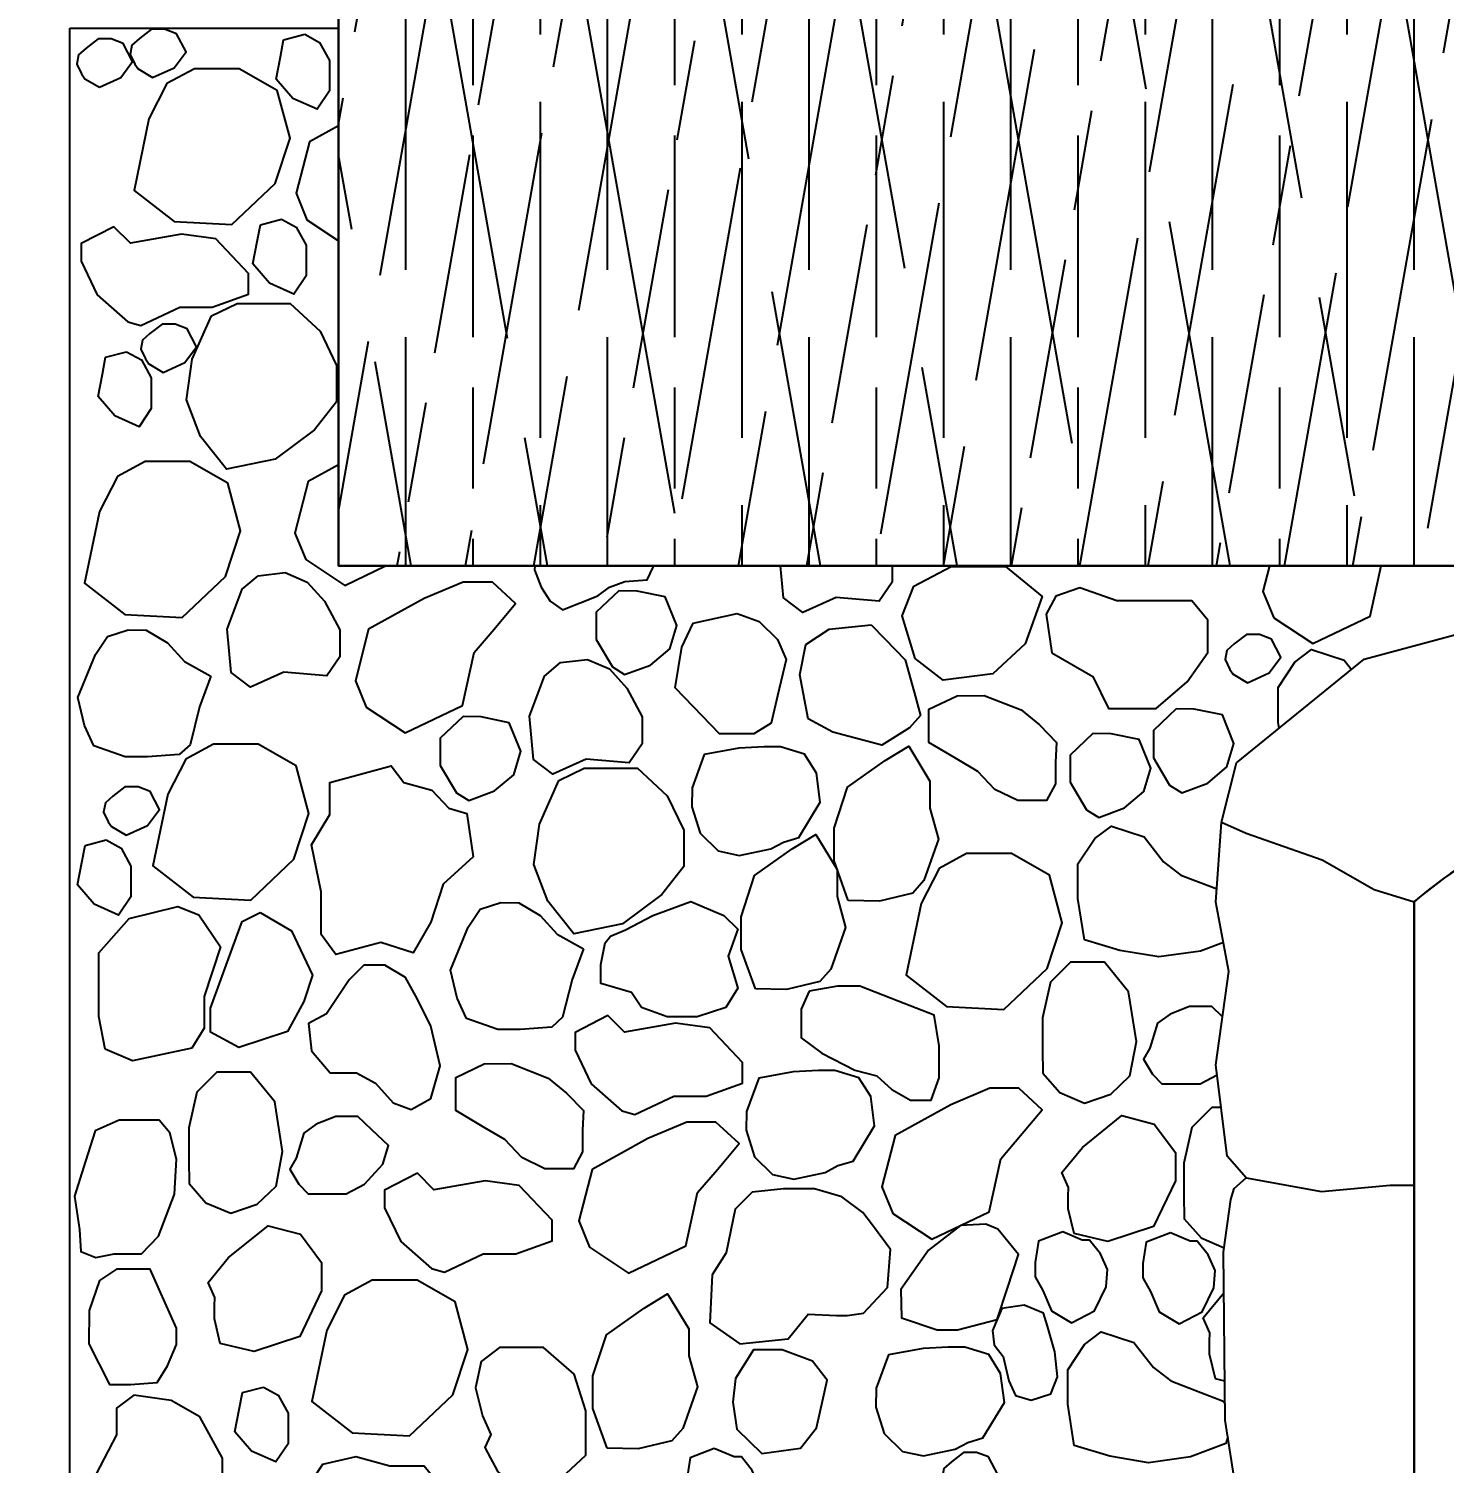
# Model space of a CAD drawing. Header units: millimetres. Extents: x -251401 to 377140, y -30451 to 275830.
# Drawn here: x 353983 to 356089, y -1175 to 959 of the extents above; entities that cross this region are included whole.
import ezdxf

# ---------------------------------------------------------------- set-up
doc = ezdxf.new("R2010")
doc.units = ezdxf.units.MM
for name, color, linetype in [('0-S8', 8, 'Continuous'), ('A-DIMENSIONS', 30, 'Continuous'), ('A-HATCH', 8, 'Continuous'), ('A-WALL', 4, 'Continuous'), ('A-WINDOWS', 2, 'Continuous')]:
    doc.layers.add(name, color=color, linetype=linetype)
doc.styles.add('LEROY', font='simplex.shx')
doc.dimstyles.new('DIM100', dxfattribs={"dimscale": 0, "dimtxt": 220, "dimasz": 180, "dimexe": 220, "dimexo": 250, "dimgap": 1, "dimtad": 1, "dimtoh": 1, "dimlfac": 0.001, "dimzin": 1, "dimdsep": 46, "dimtxsty": 'LEROY', "dimblk1": 'ORIGIN', "dimblk2": 'ORIGIN', "dimsah": 1, "dimcen": 0.18, "dimclrd": 30, "dimclre": 30, "dimclrt": 7, "dimazin": 0, "dimtfac": 1, "dimtix": 1, "dimtmove": 1, "dimatfit": 3, "dimfxl": 1, "dimtvp": 1, "dimtolj": 2, "dimtzin": 0, "dimarcsym": 0})
pattern_1 = [(45, (-15600, 1290.144), (33.67596, 123.47852), [158.75, -31.75, 0, -31.75])]

# ---------------------------------------------------------------- blocks, each defined once
blk = doc.blocks.new('4H42H')
at = {"layer": 'A-HATCH'}
h = blk.add_hatch(dxfattribs=at)
h.set_pattern_fill('ANSI36', color=256, scale=20)
h.set_pattern_definition(pattern_1)
edge = h.paths.add_edge_path()
edge.add_line((-325, 914.5), (-325, 75))
edge.add_line((-325, 75), (-75, 75))
edge.add_line((-75, 75), (-75, 1019.7))
edge.add_arc((0, 491.7), 533.3, 98.084, 127.5443)
h = blk.add_hatch(dxfattribs=at)
h.set_pattern_fill('ANSI36', color=256, scale=20)
h.set_pattern_definition(pattern_1)
edge = h.paths.add_edge_path()
edge.add_line((325, 914.5), (325, 75))
edge.add_line((325, 75), (75, 75))
edge.add_line((75, 75), (75, 1019.7))
edge.add_arc((0, 491.7), 533.3, 52.4557, 81.916, ccw=False)
at = {"layer": 'A-WINDOWS'}
for points in [[(-400, 950), (-400, 0), (0, 0), (0, 1100, 0.181335)], [(400, 950), (400, 0), (0, 0), (0, 1100, -0.181335)], [(-325, 914.5), (-325, 75), (-75, 75), (-75, 1019.7, 0.129258)], [(325, 914.5), (325, 75), (75, 75), (75, 1019.7, -0.129258)]]:
    blk.add_lwpolyline(points, format="xyb", close=True, dxfattribs=at)
blk = doc.blocks.new('4H2H44THHHHGH')
at = {"layer": '0-S8', "color": 8}
for points in [[(123.4, 3826.6), (155.3, 3841.1), (173, 3864.6), (159, 3891.5), (141.1, 3898.4), (121.5, 3898.4), (103.6, 3884.4), (92.4, 3874.5), (90, 3860.9), (96.8, 3846.4), (101.7, 3839.3)], [(349.6, 3890.8), (371.6, 3878.8), (386.3, 3852.1), (386.3, 3806.5), (367.9, 3779.3), (331.8, 3795.5), (307.2, 3824.3), (313.4, 3857.3), (318.2, 3882.5)], [(44.1, 3812.1), (76, 3826.7), (93.6, 3850.2), (79.7, 3877.1), (61.7, 3883.9), (42.2, 3883.9), (24.3, 3870), (13.1, 3860.1), (10.6, 3846.5), (17.5, 3831.9), (22.4, 3824.8)], [(117.9, 3765.2), (95.7, 3658.7), (155.6, 3612.1), (241.1, 3607.7), (305.5, 3668.7), (327.7, 3736.4), (308.8, 3807.4), (252.2, 3839.6), (185.6, 3839.6), (144.5, 3817.4)], [(315.1, 3615.9), (337.1, 3603.9), (351.8, 3577.2), (351.8, 3531.6), (333.4, 3504.4), (297.2, 3520.6), (272.6, 3549.4), (278.9, 3582.4), (283.7, 3607.6)], [(86.6, 3463.2), (105.9, 3457.4), (163.6, 3485), (212, 3485), (266.1, 3504.2), (266.1, 3534.9), (217.2, 3586.4), (166.2, 3593.7), (90.3, 3580.2), (65.8, 3604.6), (16.9, 3579.6), (16.9, 3553.1), (40.8, 3503.2)], [(211, 3471.9), (248.9, 3490.3), (327.9, 3490.3), (372.4, 3449.1), (396.8, 3398.1), (396.8, 3344.2), (364.1, 3302.3), (305.5, 3259), (233.2, 3243.8), (194.4, 3292.5), (173.9, 3347.2), (182.2, 3407.3)], [(139.2, 3387.9), (171.1, 3402.5), (188.7, 3426), (174.8, 3452.9), (156.8, 3459.7), (137.3, 3459.7), (119.4, 3445.8), (108.2, 3435.9), (105.8, 3422.3), (112.6, 3407.8), (117.5, 3400.6)], [(84.7, 3418.6), (106.7, 3406.6), (121.4, 3379.9), (121.4, 3334.3), (103.1, 3307.1), (66.9, 3323.3), (42.3, 3352.1), (48.6, 3385.1), (53.4, 3410.3)], [(44.3, 3180.9), (22.1, 3074.4), (82, 3027.8), (167.5, 3023.4), (231.9, 3084.4), (254.1, 3152.1), (235.2, 3223.1), (178.6, 3255.2), (112, 3255.2), (70.9, 3233.1)], [(1257.5, 2962.1), (1238.1, 3025.9), (1255.8, 3069.6), (1311.3, 3099), (1391.9, 3099), (1446.6, 3054.5), (1421.3, 2983.9), (1373.4, 2939.4), (1373.4, 2939.4), (1299.5, 2930.2)], [(280.5, 3085.4), (320.3, 3090.2), (353.4, 3076), (379.1, 3047.6), (401.6, 3004.8), (401.6, 2964.5), (382.7, 2936.5), (318.6, 2941.7), (268.8, 2919.4), (240.3, 2941.2), (234.1, 3005.7), (256.4, 3065.5)], [(527.5, 3051.4), (444.7, 3005.7), (424.9, 2929.1), (441, 2889.6), (499.1, 2851.4), (584.3, 2892.1), (601.6, 2971.1), (631.2, 3005.7), (663.3, 3043.9), (628.8, 3076), (585.5, 3076)], [(816.9, 3063.1), (783.1, 3031), (783.1, 2990.3), (807.2, 2949.6), (825.5, 2938.2), (863.9, 2952.5), (892.6, 2976.5), (902.9, 3011.5), (885.7, 3053.9), (843.9, 3062.5)], [(1460.9, 2970.6), (1522.1, 2935.5), (1545.2, 2887.8), (1616.1, 2887.8), (1662.3, 2927.3), (1692.9, 2971.3), (1692.9, 3019), (1669, 3048.1), (1598.2, 3048.1), (1557.9, 3048.1), (1502.7, 3067.5), (1466.9, 3054.8), (1452.7, 3028)], [(992.7, 3029.2), (1025.4, 3017.5), (1053, 2990.7), (1065.6, 2960.5), (1053, 2906.9), (1043.4, 2865.8), (1017.8, 2850), (966.7, 2850), (928.1, 2890.2), (900.9, 2918.5), (910.5, 2979), (927.3, 3015)], [(1192.4, 3012.5), (1212.5, 2991.6), (1242.6, 2960.3), (1256.1, 2912), (1265.7, 2877.6), (1249.4, 2859.2), (1208.3, 2833.3), (1135.4, 2852.5), (1098.5, 2872.6), (1085.9, 2938), (1095.2, 2983.2), (1129.5, 3005.8)], [(210.1, 2935.9), (193, 2890.3), (179, 2833.9), (163, 2819.5), (115.9, 2815.8), (82.7, 2815.8), (36.1, 2832.4), (22.1, 2862.4), (12.3, 2904.3), (38.2, 2968), (56.3, 2994.9), (86.9, 3004.7), (113.8, 3004.2), (145.4, 2985.6), (170.7, 2957.6)], [(1752.2, 2926.2), (1784.1, 2940.8), (1801.8, 2964.3), (1787.8, 2991.2), (1769.9, 2998), (1750.4, 2998), (1732.4, 2984.1), (1721.2, 2974.2), (1718.8, 2960.6), (1725.6, 2946), (1730.5, 2938.9)], [(730.2, 2956.1), (770.1, 2960.8), (803.2, 2946.6), (828.8, 2918.3), (851.4, 2875.4), (851.4, 2835.1), (832.4, 2807.1), (768.3, 2812.3), (718.5, 2790), (690, 2811.8), (683.8, 2876.3), (706.2, 2936.1)], [(1320.3, 2906.6), (1360.1, 2907.2), (1415.3, 2885.6), (1442.6, 2863.4), (1467.7, 2837.2), (1466.5, 2808.2), (1466.5, 2775.8), (1452.9, 2750.8), (1410.2, 2750.8), (1376, 2767.3), (1351, 2794), (1320.3, 2812.2), (1278, 2837.2), (1278, 2864.5), (1278, 2886.7)], [(1645.8, 2887.4), (1612, 2855.3), (1612, 2814.6), (1636.1, 2774), (1654.4, 2762.5), (1692.8, 2776.8), (1721.5, 2800.9), (1731.8, 2835.8), (1714.6, 2878.2), (1672.7, 2886.8)], [(585.1, 2875.8), (551.3, 2843.7), (551.3, 2803.1), (575.3, 2762.4), (593.7, 2750.9), (632.1, 2765.2), (660.8, 2789.3), (671.1, 2824.3), (653.9, 2866.6), (612, 2875.2)], [(1522.1, 2850.7), (1488.3, 2818.6), (1488.3, 2778), (1512.4, 2737.3), (1530.7, 2725.8), (1569.2, 2740.1), (1597.8, 2764.2), (1608.1, 2799.2), (1590.9, 2841.6), (1549.1, 2850.1)], [(145.9, 2760.2), (123.7, 2653.7), (183.7, 2607.1), (269.2, 2602.7), (333.5, 2663.7), (355.7, 2731.4), (336.9, 2802.4), (280.3, 2834.6), (213.7, 2834.6), (172.6, 2812.4)], [(995.4, 2828.8), (944, 2819.4), (925.8, 2769.9), (925.2, 2741.7), (937.7, 2702.2), (964.7, 2675.9), (996, 2669), (1043, 2679), (1061.8, 2689), (1084.4, 2695.9), (1116.4, 2748.6), (1110.8, 2791.8), (1093.2, 2820), (1057.5, 2830.6), (1033, 2830.6)], [(1158.2, 2602.4), (1137, 2661), (1137, 2709.6), (1157, 2770.7), (1213.1, 2810.6), (1248, 2831.8), (1279.7, 2779.6), (1279.7, 2739.5), (1292.3, 2693.4), (1270.5, 2631.7), (1254.3, 2613), (1204.4, 2601.1)], [(563.9, 2739.5), (590.8, 2731.5), (600.3, 2667.3), (555.4, 2626.4), (537.4, 2570.1), (511, 2524.2), (462.6, 2539.7), (395.8, 2521.7), (373.9, 2551.6), (373.9, 2614.9), (359.9, 2684.8), (386.8, 2730.1), (386.8, 2777.5), (432.7, 2789.9), (478.3, 2802.3), (497, 2777.5), (538.9, 2766.5)], [(727.6, 2780.5), (765.5, 2798.9), (844.5, 2798.9), (889, 2757.7), (913.4, 2706.8), (913.4, 2652.8), (880.6, 2611), (822.1, 2567.6), (749.8, 2552.4), (711, 2601.1), (690.5, 2655.8), (698.8, 2715.9)], [(84, 2699.4), (115.9, 2713.9), (133.5, 2737.4), (119.6, 2764.4), (101.6, 2771.2), (82.1, 2771.2), (64.2, 2757.2), (53, 2747.3), (50.5, 2733.7), (57.4, 2719.2), (62.3, 2712.1)], [(54.3, 2692.2), (76.3, 2680.1), (91, 2653.4), (91, 2607.8), (72.6, 2580.6), (36.5, 2596.8), (11.8, 2625.6), (18.1, 2658.6), (22.9, 2683.8)], [(1020, 2470.9), (998.8, 2529.5), (998.8, 2578.1), (1018.8, 2639.2), (1074.9, 2679.1), (1109.9, 2700.3), (1141.5, 2648.1), (1141.5, 2608), (1154.1, 2561.9), (1132.3, 2500.2), (1116.1, 2481.5), (1066.2, 2469.6)], [(1266.5, 2597.8), (1244.3, 2491.3), (1304.3, 2444.7), (1389.7, 2440.2), (1454.1, 2501.2), (1476.3, 2568.9), (1457.5, 2639.9), (1400.8, 2672.1), (1334.2, 2672.1), (1293.2, 2649.9)], [(192.3, 2581), (224.5, 2533.5), (200, 2459.2), (200, 2412.1), (181.5, 2382.3), (93.2, 2363.8), (52.7, 2381.1), (43.1, 2429.4), (43.1, 2524.2), (88.5, 2575.4), (160.6, 2593.3)], [(283.1, 2584.4), (329.7, 2557.3), (361.1, 2491.1), (348.4, 2452.1), (323.8, 2407.2), (251.7, 2383.4), (209.2, 2406.3), (209.2, 2442), (242.3, 2531.9), (256.6, 2570.7)], [(764.4, 2530.3), (747.3, 2484.8), (733.3, 2428.4), (717.2, 2413.9), (670.1, 2410.3), (637, 2410.3), (590.4, 2426.8), (576.4, 2456.8), (566.6, 2498.7), (592.5, 2562.4), (610.6, 2589.3), (641.1, 2599.1), (668, 2598.6), (699.6, 2580), (725, 2552)], [(826.9, 2558.3), (867.5, 2580), (924, 2600.5), (972.9, 2579.7), (993.8, 2559.6), (979.5, 2519.4), (994.1, 2471.6), (975.8, 2442.8), (933.5, 2429), (888.6, 2429), (850.7, 2443.2), (835.7, 2465.4), (810.6, 2472.7), (790.3, 2478.6), (790.3, 2507), (796.3, 2539.1), (804.4, 2548.9)], [(359.9, 2378.7), (387.6, 2345.8), (426.4, 2345.8), (454.8, 2330.2), (481.4, 2301.1), (507.9, 2291.4), (537.4, 2307.8), (550.9, 2356), (537.1, 2415), (517.6, 2455.5), (499.3, 2487.6), (469, 2505.9), (437.6, 2505.9), (415.5, 2484.2), (381.9, 2433.4), (355.3, 2419.2)], [(1447.6, 2345.1), (1472.7, 2316.3), (1509.8, 2300.6), (1548.9, 2314.3), (1577, 2341.1), (1586.8, 2392.5), (1575, 2466.2), (1539.1, 2510.5), (1488.9, 2510.5), (1458.9, 2480.5), (1447.2, 2427.7), (1447.2, 2380.8)], [(1099.8, 2467.5), (1088.3, 2440.6), (1088.3, 2397.8), (1118.8, 2375.3), (1167.8, 2349.7), (1200.5, 2341.3), (1223, 2321), (1250.8, 2305.1), (1281.3, 2305.1), (1293.2, 2338.6), (1293.2, 2385.8), (1285.7, 2431.7), (1232.3, 2452.5), (1175.6, 2474.5), (1142.2, 2474.5)], [(821.5, 2289.4), (840.8, 2283.7), (898.5, 2311.3), (946.9, 2311.3), (1001, 2330.5), (1001, 2361.2), (952.1, 2412.7), (901.1, 2419.9), (825.2, 2406.4), (800.7, 2430.9), (751.8, 2405.9), (751.8, 2379.4), (775.7, 2329.5)], [(616.7, 2359), (656.5, 2359.6), (711.7, 2338), (739, 2315.8), (764.1, 2289.6), (762.9, 2260.6), (762.9, 2228.2), (749.3, 2203.2), (706.6, 2203.2), (672.4, 2219.7), (647.4, 2246.4), (616.7, 2264.6), (574.4, 2289.6), (574.4, 2316.9), (574.4, 2339.1)], [(1076.3, 2347.4), (1024.9, 2338), (1006.7, 2288.5), (1006.1, 2260.3), (1018.6, 2220.8), (1045.6, 2194.5), (1077, 2187.6), (1124, 2197.6), (1142.8, 2207.7), (1165.4, 2214.6), (1197.3, 2267.2), (1191.7, 2310.4), (1174.1, 2338.6), (1138.4, 2349.3), (1113.9, 2349.3)], [(177.6, 2181.4), (202.6, 2152.6), (239.7, 2136.9), (278.9, 2150.6), (306.9, 2177.3), (316.7, 2228.8), (305, 2302.5), (269.1, 2346.8), (218.9, 2346.8), (188.9, 2316.8), (177.1, 2264), (177.1, 2217.1)], [(1310.8, 2298.3), (1228, 2252.6), (1208.3, 2176.1), (1224.3, 2136.6), (1282.4, 2098.3), (1367.6, 2139), (1384.9, 2218), (1414.6, 2252.6), (1446.7, 2290.9), (1412.1, 2323), (1368.9, 2323)], [(14.5, 2112.9), (16.3, 2079.8), (38.8, 2070.9), (65.9, 2076.5), (107, 2076.5), (132.3, 2102.7), (155.9, 2165.2), (158.7, 2217.4), (148.7, 2256.3), (133.3, 2275.2), (73.7, 2275.2), (37.7, 2259.3), (23.5, 2214.4), (7, 2162.2)], [(336.8, 2218.9), (327.4, 2202.3), (340.7, 2180.2), (354.5, 2165.6), (376.6, 2165.6), (411.4, 2165.6), (438.3, 2180), (465.8, 2210), (474.2, 2237.7), (449.4, 2261.2), (428.8, 2280.7), (395.8, 2280.7), (366.8, 2269.4), (348.1, 2256.1)], [(859.8, 2247.9), (777.1, 2202.2), (757.3, 2125.7), (773.4, 2086.2), (831.4, 2047.9), (916.6, 2088.6), (933.9, 2167.7), (963.6, 2202.2), (995.7, 2240.5), (961.1, 2272.6), (917.9, 2272.6)], [(1485.7, 2175.3), (1475.8, 2197.7), (1506.4, 2234.9), (1565.2, 2282.1), (1613.2, 2269.6), (1644.7, 2227.4), (1644.7, 2185.3), (1612.4, 2117.4), (1544.5, 2095.1), (1494, 2106.7), (1485.3, 2143.3), (1485.3, 2162.5)], [(538.1, 2054.8), (557.4, 2049.1), (615.2, 2076.7), (663.5, 2076.7), (717.7, 2095.9), (717.7, 2126.6), (668.7, 2178.1), (617.8, 2185.3), (541.8, 2171.8), (517.3, 2196.3), (468.4, 2171.3), (468.4, 2144.8), (492.4, 2094.9)], [(1015.1, 2168.3), (990.1, 2142.8), (976.4, 2077.9), (955.8, 2045.5), (952.1, 1973.8), (997, 1942.6), (1068.7, 1950.1), (1098.7, 1986.9), (1140.5, 1985), (1156.7, 1985), (1181, 1988.1), (1216.6, 2026.2), (1221, 2082.9), (1194.1, 2119.1), (1180, 2138.1), (1148.6, 2161.5), (1108, 2173.3), (1061.9, 2173.3)], [(215.7, 2011.6), (205.8, 2033.9), (236.4, 2071.2), (295.2, 2118.3), (343.2, 2105.9), (374.6, 2063.7), (374.6, 2021.5), (342.4, 1953.7), (274.5, 1931.4), (224, 1942.9), (215.2, 1979.6), (215.2, 1998.8)], [(1325, 2118.7), (1277.3, 2082.1), (1236.2, 2023.3), (1237.3, 1981.1), (1290.6, 1963.4), (1320.6, 1963.4), (1379.6, 1978.8), (1394.9, 2025.5), (1411.4, 2075.5), (1380.5, 2113.1), (1362.7, 2120.9)], [(1477.1, 2109.2), (1441.3, 2095.3), (1436.1, 2063.5), (1436.1, 2042.1), (1447.4, 2022), (1460.5, 1991.5), (1490.2, 1974.1), (1524.2, 1991.5), (1541.7, 2027.3), (1543.9, 2053), (1533.4, 2076.5), (1517.2, 2097), (1506.3, 2097)], [(1637.3, 2107.8), (1601.5, 2093.8), (1596.3, 2062), (1596.3, 2040.7), (1607.6, 2020.6), (1620.7, 1990.1), (1650.4, 1972.6), (1684.4, 1990.1), (1701.8, 2025.8), (1704, 2051.6), (1693.6, 2075.1), (1677.4, 2095.6), (1666.5, 2095.6)], [(28.3, 1942.4), (59.2, 1881.9), (90.6, 1881.9), (130.3, 1884.9), (145.3, 1909.9), (158.7, 1941.5), (158.7, 1966.1), (133.5, 2022.6), (119.6, 2053.7), (69.7, 2053.7), (44.4, 2036.7), (28.9, 1992.2)], [(382.4, 1963.1), (360.1, 1856.6), (420.1, 1810), (505.6, 1805.6), (570, 1866.6), (592.2, 1934.2), (573.3, 2005.2), (516.7, 2037.4), (450.1, 2037.4), (409, 2015.2)], [(799.6, 1787.6), (778.4, 1846.2), (778.4, 1894.8), (798.4, 1955.9), (854.5, 1995.8), (889.4, 2017), (921.1, 1964.8), (921.1, 1924.7), (933.7, 1878.6), (911.9, 1816.9), (895.7, 1798.2), (845.8, 1786.4)], [(1420, 2000.1), (1386.6, 1995.3), (1372.6, 1962.4), (1375.2, 1941.3), (1388.8, 1923.7), (1396.8, 1887.6), (1406.9, 1865.6), (1430.2, 1859), (1459.6, 1868.2), (1469.3, 1893.7), (1465.3, 1930.6), (1454.4, 1968.8), (1448.7, 1988.4)], [(637.1, 1752), (680.1, 1716.5), (724.5, 1736.7), (768, 1777.2), (768, 1842.8), (750.2, 1897.6), (704.8, 1937.1), (639.1, 1937.1), (611.9, 1916.3), (603.5, 1877.4), (613.9, 1835.4), (626.2, 1807.8), (617.4, 1788.5)], [(1104.8, 1916.7), (1059.7, 1933.5), (1017.2, 1933.5), (990.6, 1891.1), (986.2, 1855.7), (992.4, 1815.9), (1029.6, 1779.6), (1087.1, 1787.5), (1111, 1817.6), (1120.8, 1861.9), (1126.7, 1888.8)], [(1269.4, 1935.6), (1218, 1926.2), (1199.8, 1876.7), (1199.2, 1848.5), (1211.7, 1809.1), (1238.7, 1782.7), (1270, 1775.8), (1317.1, 1785.9), (1335.9, 1795.9), (1358.4, 1802.8), (1390.4, 1855.4), (1384.8, 1898.7), (1367.2, 1926.8), (1331.5, 1937.5), (1307, 1937.5)], [(288.2, 1878.4), (310.3, 1866.4), (324.9, 1839.7), (324.9, 1794.1), (306.6, 1766.9), (270.4, 1783.1), (245.8, 1811.9), (252.1, 1844.9), (256.9, 1870.1)], [(34.3, 1693.5), (71.6, 1657.1), (113, 1644.4), (154.5, 1644.4), (202.8, 1654.6), (239.2, 1672.3), (249.8, 1684.9), (249.8, 1706.3), (227.2, 1736.6), (227.2, 1772.3), (193.5, 1834.2), (150.7, 1858.2), (95.2, 1866.3), (69.8, 1846.9), (69.8, 1807.5), (39, 1748)], [(371.8, 1625.6), (399.9, 1607.9), (447.2, 1590.7), (497.9, 1602.7), (544.3, 1628.5), (567.9, 1665.4), (559, 1721.3), (527.4, 1760.6), (476.4, 1760.6), (425.4, 1774.5), (376, 1763), (347.5, 1719.7), (346.7, 1676.6)], [(958.9, 1786.7), (923.1, 1772.8), (917.9, 1740.9), (917.9, 1719.6), (929.3, 1699.5), (942.3, 1669), (972, 1651.6), (1006, 1669), (1023.5, 1704.8), (1025.7, 1730.5), (1015.2, 1754), (999.1, 1774.5), (988.2, 1774.5)], [(1331.3, 1709.3), (1363.2, 1723.9), (1380.9, 1747.4), (1367, 1774.3), (1349, 1781.1), (1329.5, 1781.1), (1311.5, 1767.2), (1300.4, 1757.3), (1297.9, 1743.7), (1304.7, 1729.1), (1309.7, 1722)]]:
    blk.add_lwpolyline(points, close=True, dxfattribs=at)
for points in [[(400, 3754.9), (356.5, 3730.9), (336.7, 3654.4), (352.8, 3614.9), (400, 3583.8)], [(400, 3250.2), (354.9, 3225.3), (335.1, 3148.8), (351.2, 3109.3), (409.2, 3071), (469.9, 3100)], [(691.8, 3100), (691.4, 3093.9), (701.3, 3068.5), (714.9, 3047.5), (732.9, 3034.5), (785.5, 3055.5), (802.8, 3068.5), (825.8, 3076.6), (859.2, 3079), (867.9, 3098.2), (867.1, 3100)], [(1223.3, 3100), (1223.3, 3075.7), (1204.3, 3047.7), (1140.3, 3053), (1090.4, 3030.7), (1062, 3052.5), (1057.4, 3100)], [(1784.8, 3100), (1775, 3062.1), (1791.1, 3022.6), (1849.1, 2984.3), (1934.4, 3025.1), (1950.8, 3100)], [(1798.9, 2858.3), (1797.5, 2867.5), (1797.5, 2918.9), (1822.6, 2956.6), (1847.3, 2975.4), (1895.8, 2959.5), (1906.6, 2945.8)], [(1716.2, 2539.7), (1682.2, 2526.8), (1619.9, 2518.2), (1562.1, 2528), (1509.5, 2543.9), (1499.8, 2605.1), (1499.8, 2656.5), (1525, 2694.2), (1549.6, 2713), (1598.2, 2697.1), (1627.3, 2659.9), (1653, 2639.9), (1697.6, 2622.8), (1706.5, 2619.4)], [(1714.9, 2429.2), (1698.9, 2444.4), (1665.8, 2444.4), (1636.9, 2433.2), (1618.2, 2419.8), (1606.9, 2382.6), (1597.4, 2366), (1610.7, 2344), (1624.6, 2329.4), (1646.6, 2329.4), (1681.5, 2329.4), (1707, 2342.9)], [(1712.8, 2294.2), (1699.1, 2294.2), (1669.1, 2264.3), (1657.4, 2211.5), (1657.4, 2164.5), (1657.8, 2128.8), (1682.9, 2100.1), (1717.2, 2085.5)], [(1718.3, 1887.2), (1704.2, 1890.4), (1695.5, 1927.1), (1695.5, 1946.3), (1695.9, 1959.1), (1686, 1981.4), (1716.6, 2018.6), (1716.9, 2018.8)], [(1722.8, 1804.1), (1719.6, 1794.4), (1667, 1774.4), (1604.7, 1765.8), (1547, 1775.6), (1494.4, 1791.6), (1484.6, 1852.7), (1484.6, 1904.1), (1509.8, 1941.8), (1534.4, 1960.6), (1583, 1944.7), (1612.1, 1907.5), (1637.9, 1887.5), (1682.5, 1870.4), (1714.6, 1858), (1718.6, 1853.3)]]:
    blk.add_lwpolyline(points, dxfattribs=at)
blk = doc.blocks.new('USER ARROW 100')
at = {"layer": 'A-DIMENSIONS'}
for q in [(-200, 0), (200, 0)]:
    blk.add_line((0, 0), q, dxfattribs=at)
for points in [[(0, 0), (0, 200)], [(0, 0), (0, -200)]]:
    blk.add_lwpolyline(points, dxfattribs=at)
blk.add_circle((0, 0), 90, dxfattribs=at)
blk = doc.blocks.new('*D191')
at = {"layer": 'A-DIMENSIONS', "color": 30, "transparency": 16777216}
for p, q in [((353794.5, 3059.9), (350433, 3059.9)), ((350433, -2939.1), (350433, 3058.9)), ((353794.5, -2940.1), (350433, -2940.1))]:
    blk.add_line(p, q, dxfattribs=at)
at = {"layer": 'Defpoints', "color": 0, "transparency": 16777216}
for p in [(350433, 3059.9), (354044.5, 3059.9), (354044.5, -2940.1)]:
    blk.add_point(p, dxfattribs=at)
at = {"layer": 'A-DIMENSIONS', "color": 30, "transparency": 16777216}
for p, rotation in [((350433, 3059.9), 90), ((350433, -2940.1), 270)]:
    blk.add_blockref('USER ARROW 100', p, dxfattribs=dict(at, rotation=rotation))
at = {"layer": 'A-DIMENSIONS', "color": 7, "transparency": 16777216, "insert": (350223, 59.9), "char_height": 220, "attachment_point": 5, "rotation": 90, "style": 'LEROY'}
blk.add_mtext('\\A2;6.00 METERS', dxfattribs=at)
blk = doc.blocks.new('*D193')
at = {"layer": 'A-DIMENSIONS', "color": 30, "transparency": 16777216}
for p, q in [((353794.5, 159.9), (351433, 159.9)), ((351433, 158.9), (351433, -2339.1)), ((353794.5, -2340.1), (351433, -2340.1))]:
    blk.add_line(p, q, dxfattribs=at)
at = {"layer": 'Defpoints', "color": 0, "transparency": 16777216}
for p in [(354044.5, 159.9), (351433, -2340.1), (354044.5, -2340.1)]:
    blk.add_point(p, dxfattribs=at)
at = {"layer": 'A-DIMENSIONS', "color": 30, "transparency": 16777216}
for p, rotation in [((351433, 159.9), 90), ((351433, -2340.1), 270)]:
    blk.add_blockref('USER ARROW 100', p, dxfattribs=dict(at, rotation=rotation))
at = {"layer": 'A-DIMENSIONS', "color": 7, "transparency": 16777216, "insert": (351223, -1090.1), "char_height": 220, "attachment_point": 5, "rotation": 90, "style": 'LEROY'}
blk.add_mtext('\\A2;2.50', dxfattribs=at)
blk = doc.blocks.new('*D194')
at = {"layer": 'A-DIMENSIONS', "color": 30, "transparency": 16777216}
for p, q in [((353794.5, 159.9), (350933, 159.9)), ((350933, -2939.1), (350933, 158.9)), ((353794.5, -2940.1), (350933, -2940.1))]:
    blk.add_line(p, q, dxfattribs=at)
at = {"layer": 'Defpoints', "color": 0, "transparency": 16777216}
for p in [(350933, 159.9), (354044.5, 159.9), (354044.5, -2940.1)]:
    blk.add_point(p, dxfattribs=at)
at = {"layer": 'A-DIMENSIONS', "color": 30, "transparency": 16777216}
for p, rotation in [((350933, 159.9), 90), ((350933, -2940.1), 270)]:
    blk.add_blockref('USER ARROW 100', p, dxfattribs=dict(at, rotation=rotation))
at = {"layer": 'A-DIMENSIONS', "color": 7, "transparency": 16777216, "insert": (350723, -1390.1), "char_height": 220, "attachment_point": 5, "rotation": 90, "style": 'LEROY'}
blk.add_mtext('\\A2;3.10', dxfattribs=at)
blk = doc.blocks.new('*D195')
at = {"layer": 'A-DIMENSIONS', "color": 30, "transparency": 16777216}
for p, q in [((353794.5, 3059.9), (350933, 3059.9)), ((350933, 3058.9), (350933, 160.9)), ((353794.5, 159.9), (350933, 159.9))]:
    blk.add_line(p, q, dxfattribs=at)
at = {"layer": 'Defpoints', "color": 0, "transparency": 16777216}
for p in [(354044.5, 3059.9), (350933, 159.9), (354044.5, 159.9)]:
    blk.add_point(p, dxfattribs=at)
at = {"layer": 'A-DIMENSIONS', "color": 30, "transparency": 16777216}
for p, rotation in [((350933, 3059.9), 90), ((350933, 159.9), 270)]:
    blk.add_blockref('USER ARROW 100', p, dxfattribs=dict(at, rotation=rotation))
at = {"layer": 'A-DIMENSIONS', "color": 7, "transparency": 16777216, "insert": (350723, 1609.9), "char_height": 220, "attachment_point": 5, "rotation": 90, "style": 'LEROY'}
blk.add_mtext('\\A2;2.90', dxfattribs=at)

msp = doc.modelspace()

# ---------------------------------------------------------------- hatches: boundary and pattern name
at = {"layer": '0-S8'}
h = msp.add_hatch(dxfattribs=at)
h.set_pattern_fill('GOST_WOOD', color=8, scale=100, angle=10)
h.set_pattern_definition([(100, (330411.45, -1143.9), (590.885, 104.189), [1000, -200]), (100, (330643.14, -1306.1), (590.885, 104.189), [600, -150, 300, -150]), (100, (330892.2, -1566.83), (590.885, 104.189), [1000, -200])])
edge = h.paths.add_edge_path()
edge.add_line((354894.5, 2959.856), (354444.5, 2859.856))
edge.add_line((354444.5, 2859.856), (354444.5, 159.856))
edge.add_line((354444.5, 159.856), (361644.5, 159.856))
edge.add_line((361644.5, 159.856), (361644.5, 2859.856))
edge.add_arc((361194.5, 1897.356), 1062.5, 64.942385, 90)
edge.add_line((361194.5, 2959.856), (360744.5, 2859.856))
edge.add_line((360744.5, 2859.856), (360294.5, 2959.856))
edge.add_line((360294.5, 2959.856), (359844.5, 2859.856))
edge.add_line((359844.5, 2859.856), (359394.5, 2959.856))
edge.add_line((359394.5, 2959.856), (358944.5, 2859.856))
edge.add_line((358944.5, 2859.856), (358494.5, 2959.856))
edge.add_line((358494.5, 2959.856), (358044.5, 2859.856))
edge.add_line((358044.5, 2859.856), (357594.5, 2959.856))
edge.add_arc((357594.5, 1897.356), 1062.5, 90, 115.057615)
edge.add_arc((356694.5, 1897.356), 1062.5, 64.942385, 90)
edge.add_line((356694.5, 2959.856), (356244.5, 2859.856))
edge.add_line((356244.5, 2859.856), (355794.5, 2959.856))
edge.add_line((355794.5, 2959.856), (355344.5, 2859.856))
edge.add_line((355344.5, 2859.856), (354894.5, 2959.856))
h = msp.add_hatch(dxfattribs=at)
h.set_pattern_fill('GOST_WOOD', color=8, scale=50, angle=350)
h.set_pattern_definition([(80, (344044.5, 0), (295.4423, -52.0945), [500, -100]), (80, (344125.62, -115.85), (295.4423, -52.0945), [300, -75, 150, -75]), (80, (344198.05, -280.93), (295.4423, -52.0945), [500, -100])])
h.paths.add_polyline_path([(354444.5, 2859.856), (354894.5, 2959.856), (355344.5, 2859.856), (355794.5, 2959.856), (356244.5, 2859.856), (356694.5, 2959.856), (357144.5, 2859.856), (357594.5, 2959.856), (358044.5, 2859.856), (358494.5, 2959.856), (358944.5, 2859.856), (359394.5, 2959.856), (359844.5, 2859.856), (360294.5, 2959.856), (360744.5, 2859.856), (361194.5, 2959.856), (361644.5, 2859.856), (361644.5, 159.856), (354444.5, 159.856)])
h = msp.add_hatch(dxfattribs=at)
h.set_pattern_fill('GOST_WOOD', color=8, scale=50)
h.set_pattern_definition([(90, (344044.5, 0), (300, -2e-14), [500, -100]), (90, (344144.5, -100), (300, -2e-14), [300, -75, 150, -75]), (90, (344244.5, -250), (300, -2e-14), [500, -100])])
h.paths.add_polyline_path([(354894.5, 2959.856), (354444.5, 2859.856), (354444.5, 159.856), (361644.5, 159.856), (361644.5, 2859.856), (361194.5, 2959.856), (360744.5, 2859.856), (360294.5, 2959.856), (359844.5, 2859.856), (359394.5, 2959.856), (358944.5, 2859.856), (358494.5, 2959.856), (358044.5, 2859.856), (357594.5, 2959.856), (357144.5, 2859.856), (356694.5, 2959.856), (356244.5, 2859.856), (355794.5, 2959.856), (355344.5, 2859.856)])

# ---------------------------------------------------------------- linework, layer by layer
at = {"layer": 'A-WALL', "color": 3}
msp.add_lwpolyline([(354444.5, 2859.856), (354894.5, 2959.856), (355344.5, 2859.856), (355794.5, 2959.856), (356244.5, 2859.856), (356694.5, 2959.856), (357144.5, 2859.856), (357594.5, 2959.856), (358044.5, 2859.856), (358494.5, 2959.856), (358944.5, 2859.856), (359394.5, 2959.856), (359844.5, 2859.856), (360294.5, 2959.856), (360744.5, 2859.856), (361194.5, 2959.856), (361644.5, 2859.856), (361644.5, 159.856), (354444.5, 159.856)], close=True, dxfattribs=at)
at = {"layer": 'A-WALL'}
msp.add_lwpolyline([(354044.5, 959.856), (354444.5, 959.856), (354444.5, 159.856), (361644.5, 159.856), (361644.5, 959.856), (362044.5, 959.856), (362044.5, -2940.144), (354044.5, -2940.144)], close=True, dxfattribs=at)
at = {"layer": 'A-WALL', "color": 1}
for points in [[(355757.667, -221.345), (355780.262, -133.261), (355970.107, 21.145), (356370.819, 128.826), (356451.104, 122.284), (356447.303, 100.609), (356440.157, 59.856), (356426.803, -153.997), (356438.856, -185.284), (356438.9, -190.17)], [(355794.5, -750.792), (355766.066, -718.192), (355749.656, -582.308), (355768.58, -443.649), (355749.656, -340.286), (355757.667, -221.345), (355794.5, -237.91), (355907.842, -277.508), (355985.043, -321.584), (356044.5, -340.144)], [(355794.5, -1549.381), (355782.95, -1516.416), (355766.278, -1331.431), (355779.314, -1273.66), (355779.314, -1212.294), (355763.364, -1111.079), (355760.794, -861.375), (355771.775, -782.556), (355776.825, -766.632), (355794.5, -750.792), (355906.66, -771.086), (356008.931, -761.514), (356044.5, -761.514)]]:
    msp.add_lwpolyline(points, dxfattribs=at)
at = {"layer": 'A-WALL'}
msp.add_lwpolyline([(356044.5, -340.144, -0.375), (356844.5, -340.144), (356844.5, -2340.144), (356044.5, -2340.144)], format="xyb", close=True, dxfattribs=at)

# ---------------------------------------------------------------- block references
msp.add_blockref('4H2H44THHHHGH', (354044.5, -2940.144), dxfattribs=at)
at = {"layer": 'A-WINDOWS'}
msp.add_blockref('4H42H', (356444.5, -1290.144), dxfattribs=at)

# ---------------------------------------------------------------- dimensions: what is measured, and where the dimension line sits
at = {"layer": 'A-DIMENSIONS'}
dim = msp.add_linear_dim(base=(350433, 3059.856), p1=(354044.5, -2940.144), p2=(354044.5, 3059.856), angle=90, text='<> METERS', dimstyle='DIM100', override={"dimscale": 1, "dimasz": 1, "dimexe": 0, "dimgap": 100, "dimblk1": 'USER ARROW 100', "dimblk2": 'USER ARROW 100', "dimlwd": 65535, "dimlwe": 65535}, dxfattribs=at)
dim.commit()
dim.dimension.update_dxf_attribs({"geometry": '*D191', "text_midpoint": (350223, 59.856)})
for base, p1, p2, angle, picture, middle in [((350933, 159.856), (354044.5, 3059.856), (354044.5, 159.856), 270, '*D195', (350723, 1609.856)), ((350933, 159.856), (354044.5, -2940.144), (354044.5, 159.856), 90, '*D194', (350723, -1390.144)), ((351433, -2340.144), (354044.5, 159.856), (354044.5, -2340.144), 270, '*D193', (351223, -1090.144))]:
    dim = msp.add_linear_dim(base=base, p1=p1, p2=p2, angle=angle, dimstyle='DIM100', override={"dimscale": 1, "dimasz": 1, "dimexe": 0, "dimgap": 100, "dimblk1": 'USER ARROW 100', "dimblk2": 'USER ARROW 100', "dimlwd": 65535, "dimlwe": 65535}, dxfattribs=at)
    dim.commit()
    dim.dimension.update_dxf_attribs({"geometry": picture, "text_midpoint": middle})

doc.saveas('drawing.dxf')
